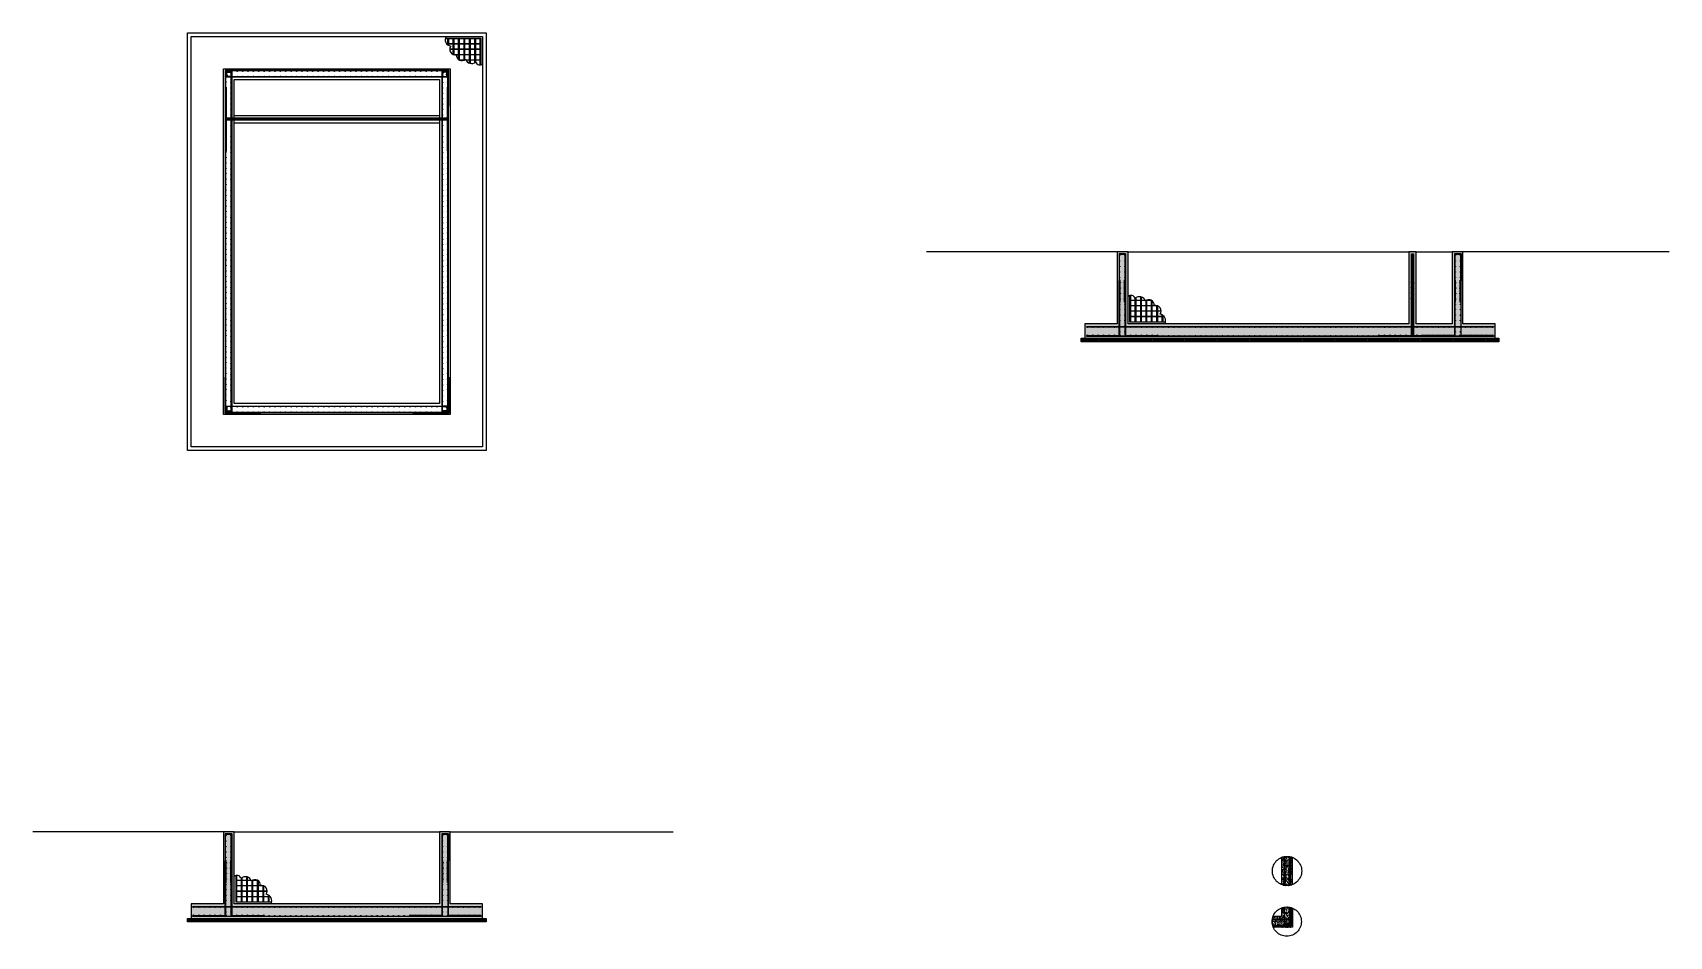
# Model space of a CAD drawing. Header units: millimetres. Extents: x 2648.7 to 2694.2, y 1496.8 to 1521.9.
import ezdxf

# ---------------------------------------------------------------- set-up
doc = ezdxf.new("R2010")
doc.units = ezdxf.units.MM
doc.linetypes.add('HIDDEN', pattern=[9.525, 6.35, -3.175])
for name, color, linetype in [('1', 1, 'Continuous'), ('2', 2, 'Continuous'), ('3', 3, 'Continuous'), ('5', 5, 'Continuous'), ('HATCH', 252, 'Continuous'), ('HIDDEN', 1, 'HIDDEN')]:
    doc.layers.add(name, color=color, linetype=linetype)

msp = doc.modelspace()

# ---------------------------------------------------------------- hatches: boundary and pattern name
at = {"layer": 'HATCH'}
h = msp.add_hatch(dxfattribs=at)
h.set_pattern_fill('AR-CONC', color=256, scale=0.001)
h.paths.add_polyline_path([(2679.135, 1513.835), (2679.135, 1515.835), (2678.835, 1515.835), (2678.835, 1513.835), (2677.935, 1513.835), (2677.935, 1513.435), (2689.335, 1513.435), (2689.335, 1513.835), (2688.435, 1513.835), (2688.435, 1515.835), (2688.135, 1515.835), (2688.135, 1513.835), (2687.135, 1513.835), (2687.135, 1515.835), (2686.935, 1515.835), (2686.935, 1513.835)])
h = msp.add_hatch(dxfattribs=at)
h.set_pattern_fill('ANSI31', color=256, scale=0.01)
h.paths.add_polyline_path([(2689.435, 1513.435), (2677.835, 1513.435), (2677.835, 1513.335), (2689.435, 1513.335)])
h = msp.add_hatch(dxfattribs=at)
h.set_pattern_fill('AR-CONC', color=256, scale=0.001)
h.paths.add_polyline_path([(2654.305, 1497.726), (2654.305, 1499.726), (2654.005, 1499.726), (2654.005, 1497.726), (2653.105, 1497.726), (2653.105, 1497.326), (2661.205, 1497.326), (2661.205, 1497.726), (2660.305, 1497.726), (2660.305, 1499.726), (2660.005, 1499.726), (2660.005, 1497.726)])
h = msp.add_hatch(dxfattribs=at)
h.set_pattern_fill('AR-CONC', color=256, scale=0.0005)
h.paths.add_polyline_path([(2683.699, 1499.021, 0.191004), (2683.399, 1499.021), (2683.399, 1498.264, 0.191004), (2683.699, 1498.264)])
h = msp.add_hatch(dxfattribs=at)
h.set_pattern_fill('AR-CONC', color=256, scale=0.0005)
h.paths.add_polyline_path([(2683.699, 1497.611, 0.19105), (2683.399, 1497.618), (2683.399, 1497.378), (2683.16, 1497.378, 0.089337), (2683.134, 1497.236, 0.100006), (2683.166, 1497.078), (2683.699, 1497.078)])
h = msp.add_hatch(dxfattribs=at)
h.set_pattern_fill('ANSI31', color=256, scale=0.01)
h.paths.add_polyline_path([(2661.305, 1497.326), (2653.005, 1497.326), (2653.005, 1497.226), (2661.305, 1497.226)])

# ---------------------------------------------------------------- linework, layer by layer
at = {"layer": '1'}
for p, q in [((2654.223, 1511.551), (2654.223, 1520.823)), ((2654.235, 1520.835), (2654.235, 1511.551)), ((2660.219, 1520.691), (2654.235, 1520.691)), ((2678.897, 1515.773), (2679.053, 1515.773)), ((2688.217, 1515.773), (2688.373, 1515.773)), ((2654.067, 1499.664), (2654.223, 1499.664)), ((2660.087, 1499.664), (2660.243, 1499.664)), ((2683.649, 1498.923), (2683.649, 1498.248))]:
    msp.add_line(p, q, dxfattribs=at)
for points in [[(2660.187, 1521.821, 0.520567), (2660.318, 1521.551, 0.674257), (2660.482, 1521.308, 0.696636), (2660.725, 1521.186, 0.520567), (2661.014, 1521.108, 0.520567), (2661.205, 1521.056, 0.520567)], [(2680.153, 1513.835, 0.520567), (2680.022, 1514.105, 0.674257), (2679.859, 1514.348, 0.696636), (2679.616, 1514.47, 0.520567), (2679.326, 1514.548, 0.520567), (2679.135, 1514.6, 0.520567)], [(2655.323, 1497.726, 0.520567), (2655.193, 1497.996, 0.674257), (2655.029, 1498.239, 0.696636), (2654.786, 1498.361, 0.520567), (2654.496, 1498.439, 0.520567), (2654.305, 1498.491, 0.520567)]]:
    msp.add_lwpolyline(points, format="xyb", dxfattribs=at)
for points in [[(2660.239, 1521.755), (2660.165, 1521.755)], [(2660.168, 1521.771), (2661.155, 1521.771)], [(2660.201, 1521.621), (2660.239, 1521.621)], [(2660.239, 1521.605), (2660.215, 1521.605)], [(2660.239, 1521.584), (2660.239, 1521.771)], [(2660.255, 1521.771), (2660.255, 1521.574)], [(2660.389, 1521.755), (2660.255, 1521.755)], [(2660.255, 1521.621), (2660.389, 1521.621)], [(2660.389, 1521.605), (2660.255, 1521.605)], [(2660.389, 1521.317), (2660.389, 1521.771)], [(2660.405, 1521.771), (2660.405, 1521.311)], [(2660.539, 1521.755), (2660.405, 1521.755)], [(2660.405, 1521.621), (2660.539, 1521.621)], [(2660.539, 1521.605), (2660.405, 1521.605)], [(2660.539, 1521.176), (2660.539, 1521.771)], [(2660.555, 1521.771), (2660.555, 1521.165)], [(2660.689, 1521.755), (2660.555, 1521.755)], [(2660.555, 1521.621), (2660.689, 1521.621)], [(2660.689, 1521.605), (2660.555, 1521.605)], [(2660.689, 1521.162), (2660.689, 1521.771)], [(2660.705, 1521.771), (2660.705, 1521.171)], [(2660.839, 1521.755), (2660.705, 1521.755)], [(2660.705, 1521.621), (2660.839, 1521.621)], [(2660.839, 1521.605), (2660.705, 1521.605)], [(2660.839, 1521.075), (2660.839, 1521.771)], [(2660.855, 1521.771), (2660.855, 1521.07)], [(2660.989, 1521.755), (2660.855, 1521.755)], [(2660.855, 1521.621), (2660.989, 1521.621)], [(2660.989, 1521.605), (2660.855, 1521.605)], [(2660.989, 1521.091), (2660.989, 1521.771)], [(2661.005, 1521.771), (2661.005, 1521.101)], [(2661.139, 1521.755), (2661.005, 1521.755)], [(2661.005, 1521.621), (2661.139, 1521.621)], [(2661.139, 1521.605), (2661.005, 1521.605)], [(2661.139, 1521.029), (2661.139, 1521.771)], [(2661.155, 1521.771), (2661.155, 1521.031)], [(2660.291, 1521.471), (2660.389, 1521.471)], [(2660.389, 1521.455), (2660.291, 1521.455)], [(2660.379, 1521.321), (2660.389, 1521.321)], [(2660.405, 1521.471), (2660.539, 1521.471)], [(2660.539, 1521.455), (2660.405, 1521.455)], [(2660.405, 1521.321), (2660.539, 1521.321)], [(2660.539, 1521.305), (2660.481, 1521.305)], [(2660.555, 1521.471), (2660.689, 1521.471)], [(2660.689, 1521.455), (2660.555, 1521.455)], [(2660.555, 1521.321), (2660.689, 1521.321)], [(2660.689, 1521.305), (2660.555, 1521.305)], [(2660.555, 1521.171), (2660.689, 1521.171)], [(2660.673, 1521.155), (2660.578, 1521.155)], [(2660.705, 1521.471), (2660.839, 1521.471)], [(2660.839, 1521.455), (2660.705, 1521.455)], [(2660.705, 1521.321), (2660.839, 1521.321)], [(2660.839, 1521.305), (2660.705, 1521.305)], [(2660.705, 1521.171), (2660.705, 1521.171)], [(2660.731, 1521.171), (2660.839, 1521.171)], [(2660.839, 1521.155), (2660.739, 1521.155)], [(2660.855, 1521.471), (2660.989, 1521.471)], [(2660.989, 1521.455), (2660.855, 1521.455)], [(2660.855, 1521.321), (2660.989, 1521.321)], [(2660.989, 1521.305), (2660.855, 1521.305)], [(2660.855, 1521.171), (2660.989, 1521.171)], [(2660.989, 1521.155), (2660.855, 1521.155)], [(2661.005, 1521.471), (2661.139, 1521.471)], [(2661.139, 1521.455), (2661.005, 1521.455)], [(2661.005, 1521.321), (2661.139, 1521.321)], [(2661.139, 1521.305), (2661.005, 1521.305)], [(2661.005, 1521.171), (2661.139, 1521.171)], [(2661.139, 1521.155), (2661.005, 1521.155)], [(2654.055, 1520.871), (2654.055, 1511.371), (2660.255, 1511.371), (2660.255, 1520.871), (2654.055, 1520.871)], [(2654.067, 1520.859), (2654.067, 1511.383), (2660.243, 1511.383), (2660.243, 1520.859), (2654.067, 1520.859)], [(2654.223, 1520.691), (2654.091, 1520.691), (2654.091, 1520.835), (2654.235, 1520.835)], [(2654.223, 1520.703), (2654.103, 1520.703), (2654.103, 1520.823), (2654.223, 1520.823)], [(2654.235, 1520.703), (2660.207, 1520.703)], [(2655.055, 1520.871), (2655.055, 1520.859)], [(2660.255, 1519.883), (2660.267, 1519.883), (2660.267, 1520.883), (2659.267, 1520.883), (2659.267, 1520.871)], [(2660.219, 1520.691), (2660.219, 1520.835), (2660.075, 1520.835), (2660.075, 1520.703)], [(2660.075, 1520.691), (2660.075, 1511.407), (2660.219, 1511.407), (2660.219, 1511.551), (2660.087, 1511.551)], [(2660.207, 1520.703), (2660.207, 1520.823), (2660.087, 1520.823), (2660.087, 1520.703)], [(2660.087, 1511.539), (2660.207, 1511.539), (2660.207, 1511.419), (2660.087, 1511.419), (2660.087, 1520.691)], [(2654.079, 1520.397), (2654.091, 1520.397)], [(2654.079, 1520.397), (2654.079, 1518.645), (2654.091, 1518.645), (2654.091, 1520.397)], [(2660.231, 1520.397), (2660.219, 1520.397), (2660.219, 1519.726)], [(2660.219, 1520.397), (2660.219, 1518.645), (2660.231, 1518.645), (2660.231, 1520.397)], [(2660.231, 1519.726), (2660.231, 1520.397)], [(2654.067, 1519.871), (2654.055, 1519.871)], [(2660.231, 1519.551), (2654.079, 1519.551)], [(2660.231, 1519.491), (2654.079, 1519.491)], [(2654.091, 1519.539), (2660.219, 1519.539)], [(2654.091, 1519.503), (2660.219, 1519.503)], [(2679.065, 1515.785), (2678.885, 1515.785), (2678.885, 1515.035), (2678.9, 1515.035), (2678.9, 1514.435), (2678.912, 1514.435), (2678.912, 1515.047), (2678.897, 1515.047), (2678.897, 1515.785)], [(2679.065, 1515.785), (2679.065, 1515.035), (2679.05, 1515.035), (2679.05, 1514.435), (2679.038, 1514.435), (2679.038, 1515.047), (2679.053, 1515.047), (2679.053, 1515.785)], [(2688.385, 1515.785), (2688.205, 1515.785), (2688.205, 1515.035), (2688.22, 1515.035), (2688.22, 1514.435), (2688.232, 1514.435), (2688.232, 1515.047), (2688.217, 1515.047), (2688.217, 1515.785)], [(2688.385, 1515.785), (2688.385, 1515.035), (2688.37, 1515.035), (2688.37, 1514.435), (2688.358, 1514.435), (2688.358, 1515.047), (2688.373, 1515.047), (2688.373, 1515.785)], [(2677.985, 1513.513), (2678.885, 1513.513), (2678.885, 1515.032), (2678.897, 1515.032), (2678.897, 1513.501)], [(2679.065, 1515.032), (2679.065, 1513.513), (2679.965, 1513.513), (2679.965, 1513.501), (2679.053, 1513.501), (2679.053, 1515.032), (2679.065, 1515.032)], [(2686.105, 1513.501), (2686.105, 1513.513), (2687.005, 1513.513), (2687.005, 1515.032), (2687.017, 1515.032), (2687.017, 1513.501)], [(2687.053, 1513.501), (2687.053, 1515.032), (2687.065, 1515.032), (2687.065, 1513.513), (2687.305, 1513.513), (2687.305, 1513.501)], [(2687.305, 1513.501), (2688.217, 1513.501), (2688.217, 1515.032), (2688.205, 1515.032), (2688.205, 1513.513), (2687.305, 1513.513)], [(2689.285, 1513.513), (2688.385, 1513.513), (2688.385, 1515.032), (2688.373, 1515.032), (2688.373, 1513.501)], [(2679.185, 1513.885), (2679.185, 1514.625)], [(2679.197, 1514.627), (2679.197, 1513.885)], [(2679.197, 1514.497), (2679.335, 1514.497)], [(2679.335, 1514.485), (2679.197, 1514.485)], [(2679.197, 1514.347), (2679.335, 1514.347)], [(2679.335, 1514.335), (2679.197, 1514.335)], [(2679.335, 1513.885), (2679.335, 1514.555)], [(2679.347, 1514.564), (2679.347, 1513.885)], [(2679.347, 1514.497), (2679.485, 1514.497)], [(2679.485, 1514.485), (2679.347, 1514.485)], [(2679.347, 1514.347), (2679.485, 1514.347)], [(2679.485, 1514.335), (2679.347, 1514.335)], [(2679.485, 1513.885), (2679.485, 1514.586)], [(2679.497, 1514.583), (2679.497, 1513.885)], [(2679.497, 1514.497), (2679.603, 1514.497)], [(2679.61, 1514.485), (2679.497, 1514.485)], [(2679.497, 1514.347), (2679.635, 1514.347)], [(2679.635, 1514.335), (2679.497, 1514.335)], [(2679.635, 1513.885), (2679.635, 1514.485)], [(2679.635, 1514.485), (2679.635, 1514.485)], [(2679.647, 1514.492), (2679.647, 1513.885)], [(2679.785, 1514.485), (2679.647, 1514.485)], [(2679.647, 1514.347), (2679.785, 1514.347)], [(2679.785, 1514.335), (2679.647, 1514.335)], [(2679.657, 1514.497), (2679.772, 1514.497)], [(2679.785, 1513.885), (2679.785, 1514.491)], [(2679.797, 1514.484), (2679.797, 1513.885)], [(2679.797, 1514.347), (2679.928, 1514.347)], [(2679.935, 1514.335), (2679.797, 1514.335)], [(2679.935, 1513.885), (2679.935, 1514.345)], [(2679.947, 1514.341), (2679.947, 1513.885)], [(2679.961, 1514.335), (2679.947, 1514.335)], [(2680.172, 1513.885), (2679.185, 1513.885)], [(2679.197, 1514.197), (2679.335, 1514.197)], [(2679.335, 1514.185), (2679.197, 1514.185)], [(2679.197, 1514.047), (2679.335, 1514.047)], [(2679.335, 1514.035), (2679.197, 1514.035)], [(2679.197, 1513.897), (2679.335, 1513.897)], [(2679.347, 1514.197), (2679.485, 1514.197)], [(2679.485, 1514.185), (2679.347, 1514.185)], [(2679.347, 1514.047), (2679.485, 1514.047)], [(2679.485, 1514.035), (2679.347, 1514.035)], [(2679.347, 1513.897), (2679.485, 1513.897)], [(2679.497, 1514.197), (2679.635, 1514.197)], [(2679.635, 1514.185), (2679.497, 1514.185)], [(2679.497, 1514.047), (2679.635, 1514.047)], [(2679.635, 1514.035), (2679.497, 1514.035)], [(2679.497, 1513.897), (2679.635, 1513.897)], [(2679.647, 1514.197), (2679.785, 1514.197)], [(2679.785, 1514.185), (2679.647, 1514.185)], [(2679.647, 1514.047), (2679.785, 1514.047)], [(2679.785, 1514.035), (2679.647, 1514.035)], [(2679.647, 1513.897), (2679.785, 1513.897)], [(2679.797, 1514.197), (2679.935, 1514.197)], [(2679.935, 1514.185), (2679.797, 1514.185)], [(2679.797, 1514.047), (2679.935, 1514.047)], [(2679.935, 1514.035), (2679.797, 1514.035)], [(2679.797, 1513.897), (2679.935, 1513.897)], [(2679.947, 1514.197), (2680.049, 1514.197)], [(2680.049, 1514.185), (2679.947, 1514.185)], [(2679.947, 1514.047), (2680.085, 1514.047)], [(2680.085, 1514.035), (2679.947, 1514.035)], [(2679.947, 1513.897), (2680.085, 1513.897)], [(2680.085, 1513.885), (2680.085, 1514.083)], [(2680.097, 1514.075), (2680.097, 1513.885)], [(2680.097, 1514.047), (2680.129, 1514.047)], [(2680.139, 1514.035), (2680.097, 1514.035)], [(2680.097, 1513.897), (2680.174, 1513.897)], [(2689.285, 1513.513), (2689.285, 1513.485), (2677.985, 1513.485), (2677.985, 1513.513)], [(2677.985, 1513.501), (2689.285, 1513.501)], [(2654.055, 1512.359), (2654.043, 1512.359), (2654.043, 1511.359), (2655.043, 1511.359), (2655.043, 1511.371)], [(2660.255, 1512.359), (2660.267, 1512.359), (2660.267, 1511.359), (2659.267, 1511.359), (2659.267, 1511.371)], [(2654.235, 1511.539), (2654.235, 1511.407), (2654.091, 1511.407), (2654.091, 1511.551), (2660.075, 1511.551)], [(2660.075, 1511.539), (2654.103, 1511.539), (2654.103, 1511.419), (2654.223, 1511.419), (2654.223, 1511.539)], [(2654.235, 1499.676), (2654.055, 1499.676), (2654.055, 1498.926), (2654.07, 1498.926), (2654.07, 1498.326), (2654.082, 1498.326), (2654.082, 1498.938), (2654.067, 1498.938), (2654.067, 1499.676)], [(2654.235, 1499.676), (2654.235, 1498.926), (2654.22, 1498.926), (2654.22, 1498.326), (2654.208, 1498.326), (2654.208, 1498.938), (2654.223, 1498.938), (2654.223, 1499.676)], [(2660.255, 1499.676), (2660.075, 1499.676), (2660.075, 1498.926), (2660.09, 1498.926), (2660.09, 1498.326), (2660.102, 1498.326), (2660.102, 1498.938), (2660.087, 1498.938), (2660.087, 1499.676)], [(2660.255, 1499.676), (2660.255, 1498.926), (2660.24, 1498.926), (2660.24, 1498.326), (2660.228, 1498.326), (2660.228, 1498.938), (2660.243, 1498.938), (2660.243, 1499.676)], [(2653.155, 1497.392), (2653.155, 1497.404), (2654.055, 1497.404), (2654.055, 1498.923), (2654.067, 1498.923), (2654.067, 1497.392)], [(2654.235, 1498.923), (2654.235, 1497.404), (2655.135, 1497.404), (2655.135, 1497.392), (2654.223, 1497.392), (2654.223, 1498.923), (2654.235, 1498.923)], [(2660.075, 1498.923), (2660.075, 1497.404), (2659.175, 1497.404), (2659.175, 1497.392), (2660.087, 1497.392), (2660.087, 1498.923), (2660.075, 1498.923)], [(2661.155, 1497.404), (2660.255, 1497.404), (2660.255, 1498.923), (2660.243, 1498.923), (2660.243, 1497.392)], [(2683.469, 1499.042), (2683.469, 1498.926), (2683.484, 1498.926), (2683.484, 1498.326), (2683.496, 1498.326), (2683.496, 1498.938), (2683.481, 1498.938), (2683.481, 1499.044)], [(2683.469, 1498.923), (2683.469, 1498.243)], [(2683.481, 1498.241), (2683.481, 1498.923), (2683.469, 1498.923)], [(2683.649, 1499.037), (2683.649, 1498.926), (2683.634, 1498.926), (2683.634, 1498.326), (2683.622, 1498.326), (2683.622, 1498.938), (2683.637, 1498.938), (2683.637, 1499.04)], [(2683.637, 1498.245), (2683.637, 1498.923), (2683.649, 1498.923)], [(2654.355, 1497.776), (2654.355, 1498.516)], [(2654.367, 1498.518), (2654.367, 1497.776)], [(2654.367, 1498.388), (2654.505, 1498.388)], [(2654.505, 1498.376), (2654.367, 1498.376)], [(2654.505, 1497.776), (2654.505, 1498.446)], [(2654.517, 1498.454), (2654.517, 1497.776)], [(2654.517, 1498.388), (2654.655, 1498.388)], [(2654.655, 1498.376), (2654.517, 1498.376)], [(2654.655, 1497.776), (2654.655, 1498.477)], [(2654.667, 1498.474), (2654.667, 1497.776)], [(2654.667, 1498.388), (2654.774, 1498.388)], [(2654.78, 1498.376), (2654.667, 1498.376)], [(2654.805, 1497.776), (2654.805, 1498.376)], [(2654.805, 1498.376), (2654.805, 1498.376)], [(2654.817, 1498.383), (2654.817, 1497.776)], [(2654.955, 1498.376), (2654.817, 1498.376)], [(2654.827, 1498.388), (2654.943, 1498.388)], [(2654.955, 1497.776), (2654.955, 1498.382)], [(2654.967, 1498.374), (2654.967, 1497.776)], [(2654.367, 1498.238), (2654.505, 1498.238)], [(2654.505, 1498.226), (2654.367, 1498.226)], [(2654.367, 1498.088), (2654.505, 1498.088)], [(2654.505, 1498.076), (2654.367, 1498.076)], [(2654.367, 1497.938), (2654.505, 1497.938)], [(2654.505, 1497.926), (2654.367, 1497.926)], [(2654.517, 1498.238), (2654.655, 1498.238)], [(2654.655, 1498.226), (2654.517, 1498.226)], [(2654.517, 1498.088), (2654.655, 1498.088)], [(2654.655, 1498.076), (2654.517, 1498.076)], [(2654.517, 1497.938), (2654.655, 1497.938)], [(2654.655, 1497.926), (2654.517, 1497.926)], [(2654.667, 1498.238), (2654.805, 1498.238)], [(2654.805, 1498.226), (2654.667, 1498.226)], [(2654.667, 1498.088), (2654.805, 1498.088)], [(2654.805, 1498.076), (2654.667, 1498.076)], [(2654.667, 1497.938), (2654.805, 1497.938)], [(2654.805, 1497.926), (2654.667, 1497.926)], [(2654.817, 1498.238), (2654.955, 1498.238)], [(2654.955, 1498.226), (2654.817, 1498.226)], [(2654.817, 1498.088), (2654.955, 1498.088)], [(2654.955, 1498.076), (2654.817, 1498.076)], [(2654.817, 1497.938), (2654.955, 1497.938)], [(2654.955, 1497.926), (2654.817, 1497.926)], [(2654.967, 1498.238), (2655.098, 1498.238)], [(2655.105, 1498.226), (2654.967, 1498.226)], [(2654.967, 1498.088), (2655.105, 1498.088)], [(2655.105, 1498.076), (2654.967, 1498.076)], [(2654.967, 1497.938), (2655.105, 1497.938)], [(2655.105, 1497.926), (2654.967, 1497.926)], [(2655.105, 1497.776), (2655.105, 1498.236)], [(2655.117, 1498.232), (2655.117, 1497.776)], [(2655.132, 1498.226), (2655.117, 1498.226)], [(2655.117, 1498.088), (2655.22, 1498.088)], [(2655.219, 1498.076), (2655.117, 1498.076)], [(2655.117, 1497.938), (2655.255, 1497.938)], [(2655.255, 1497.926), (2655.117, 1497.926)], [(2655.255, 1497.776), (2655.255, 1497.974)], [(2655.267, 1497.966), (2655.267, 1497.776)], [(2655.267, 1497.938), (2655.299, 1497.938)], [(2655.309, 1497.926), (2655.267, 1497.926)], [(2661.155, 1497.404), (2661.155, 1497.376), (2653.155, 1497.376), (2653.155, 1497.392), (2661.155, 1497.392)], [(2655.342, 1497.776), (2654.355, 1497.776)], [(2654.367, 1497.788), (2654.505, 1497.788)], [(2654.517, 1497.788), (2654.655, 1497.788)], [(2654.667, 1497.788), (2654.805, 1497.788)], [(2654.817, 1497.788), (2654.955, 1497.788)], [(2654.967, 1497.788), (2655.105, 1497.788)], [(2655.117, 1497.788), (2655.255, 1497.788)], [(2655.267, 1497.788), (2655.345, 1497.788)], [(2683.146, 1497.14), (2683.637, 1497.14), (2683.637, 1497.632)], [(2683.149, 1497.128), (2683.649, 1497.128), (2683.649, 1497.629)], [(2683.661, 1497.625), (2683.661, 1497.116), (2683.152, 1497.116)], [(2683.469, 1497.637), (2683.469, 1497.164), (2683.613, 1497.164), (2683.613, 1497.308), (2683.481, 1497.308)], [(2683.481, 1497.296), (2683.601, 1497.296), (2683.601, 1497.176), (2683.481, 1497.176), (2683.481, 1497.639)], [(2683.139, 1497.296), (2683.469, 1497.296)], [(2683.141, 1497.308), (2683.469, 1497.308)]]:
    msp.add_lwpolyline(points, dxfattribs=at)
for points in [[(2687.038, 1515.047), (2687.053, 1515.047), (2687.053, 1515.773), (2687.017, 1515.773), (2687.017, 1515.047), (2687.032, 1515.047), (2687.032, 1514.435), (2687.02, 1514.435), (2687.02, 1515.035), (2687.005, 1515.035), (2687.005, 1515.785), (2687.065, 1515.785), (2687.065, 1515.035), (2687.05, 1515.035), (2687.05, 1514.435), (2687.038, 1514.435)], [(2689.285, 1513.749), (2677.985, 1513.749), (2677.985, 1513.765), (2689.285, 1513.765)], [(2653.155, 1497.64), (2653.155, 1497.656), (2661.155, 1497.656), (2661.155, 1497.64)]]:
    msp.add_lwpolyline(points, close=True, dxfattribs=at)
for centre, radius in [((2654.073, 1520.706), 0.006), ((2654.087, 1520.853), 0.006), ((2654.109, 1520.742), 0.006), ((2654.198, 1520.817), 0.006), ((2654.217, 1520.685), 0.006), ((2654.237, 1520.853), 0.006), ((2654.241, 1520.709), 0.006), ((2654.387, 1520.853), 0.006), ((2654.391, 1520.709), 0.006), ((2654.537, 1520.853), 0.006), ((2654.541, 1520.709), 0.006), ((2654.687, 1520.853), 0.006), ((2654.691, 1520.709), 0.006), ((2654.837, 1520.853), 0.006), ((2654.841, 1520.709), 0.006), ((2654.987, 1520.853), 0.006), ((2654.991, 1520.709), 0.006), ((2655.137, 1520.853), 0.006), ((2655.141, 1520.709), 0.006), ((2655.287, 1520.853), 0.006), ((2655.291, 1520.709), 0.006), ((2655.437, 1520.853), 0.006), ((2655.441, 1520.709), 0.006), ((2655.587, 1520.853), 0.006), ((2655.591, 1520.709), 0.006), ((2655.737, 1520.853), 0.006), ((2655.741, 1520.709), 0.006), ((2655.887, 1520.853), 0.006), ((2655.891, 1520.709), 0.006), ((2656.037, 1520.853), 0.006), ((2656.041, 1520.709), 0.006), ((2656.187, 1520.853), 0.006), ((2656.191, 1520.709), 0.006), ((2656.337, 1520.853), 0.006), ((2656.341, 1520.709), 0.006), ((2656.487, 1520.853), 0.006), ((2656.491, 1520.709), 0.006), ((2656.637, 1520.853), 0.006), ((2656.641, 1520.709), 0.006), ((2656.787, 1520.853), 0.006), ((2656.791, 1520.709), 0.006), ((2656.937, 1520.853), 0.006), ((2656.941, 1520.709), 0.006), ((2657.087, 1520.853), 0.006), ((2657.091, 1520.709), 0.006), ((2657.237, 1520.853), 0.006), ((2657.241, 1520.709), 0.006), ((2657.387, 1520.853), 0.006), ((2657.391, 1520.709), 0.006), ((2657.537, 1520.853), 0.006), ((2657.541, 1520.709), 0.006), ((2657.687, 1520.853), 0.006), ((2657.691, 1520.709), 0.006), ((2657.837, 1520.853), 0.006), ((2657.841, 1520.709), 0.006), ((2657.987, 1520.853), 0.006), ((2657.991, 1520.709), 0.006), ((2658.137, 1520.853), 0.006), ((2658.141, 1520.709), 0.006), ((2658.287, 1520.853), 0.006), ((2658.291, 1520.709), 0.006), ((2658.437, 1520.853), 0.006), ((2658.441, 1520.709), 0.006), ((2658.587, 1520.853), 0.006), ((2658.591, 1520.709), 0.006), ((2658.737, 1520.853), 0.006), ((2658.741, 1520.709), 0.006), ((2658.887, 1520.853), 0.006), ((2658.891, 1520.709), 0.006), ((2659.037, 1520.853), 0.006), ((2659.041, 1520.709), 0.006), ((2659.187, 1520.853), 0.006), ((2659.191, 1520.709), 0.006), ((2659.337, 1520.853), 0.006), ((2659.341, 1520.709), 0.006), ((2659.487, 1520.853), 0.006), ((2659.491, 1520.709), 0.006), ((2659.637, 1520.853), 0.006), ((2659.641, 1520.709), 0.006), ((2659.787, 1520.853), 0.006), ((2659.791, 1520.709), 0.006), ((2659.937, 1520.853), 0.006), ((2659.941, 1520.709), 0.006), ((2660.087, 1520.853), 0.006), ((2660.093, 1520.685), 0.006), ((2660.112, 1520.709), 0.006), ((2660.119, 1520.817), 0.006), ((2660.201, 1520.763), 0.006), ((2660.237, 1520.853), 0.006), ((2660.237, 1520.706), 0.006), ((2654.073, 1520.556), 0.006), ((2654.073, 1520.406), 0.006), ((2654.073, 1520.256), 0.006), ((2654.217, 1520.538), 0.006), ((2654.217, 1520.388), 0.006), ((2654.217, 1520.238), 0.006), ((2660.093, 1520.538), 0.006), ((2660.093, 1520.388), 0.006), ((2660.093, 1520.238), 0.006), ((2660.237, 1520.556), 0.006), ((2660.237, 1520.406), 0.006), ((2660.237, 1520.256), 0.006), ((2654.073, 1520.106), 0.006), ((2654.073, 1519.956), 0.006), ((2654.073, 1519.806), 0.006), ((2654.217, 1520.088), 0.006), ((2654.217, 1519.938), 0.006), ((2654.217, 1519.788), 0.006), ((2660.093, 1520.088), 0.006), ((2660.093, 1519.938), 0.006), ((2660.093, 1519.788), 0.006), ((2660.237, 1520.106), 0.006), ((2660.237, 1519.956), 0.006), ((2660.237, 1519.806), 0.006), ((2654.073, 1519.656), 0.006), ((2654.073, 1519.506), 0.006), ((2654.073, 1519.356), 0.006), ((2654.217, 1519.638), 0.006), ((2654.217, 1519.488), 0.006), ((2654.217, 1519.338), 0.006), ((2654.393, 1519.533), 0.006), ((2654.517, 1519.509), 0.006), ((2654.543, 1519.533), 0.006), ((2654.667, 1519.509), 0.006), ((2654.693, 1519.533), 0.006), ((2654.817, 1519.509), 0.006), ((2654.843, 1519.533), 0.006), ((2654.967, 1519.509), 0.006), ((2654.993, 1519.533), 0.006), ((2655.117, 1519.509), 0.006), ((2655.143, 1519.533), 0.006), ((2655.267, 1519.509), 0.006), ((2655.293, 1519.533), 0.006), ((2655.417, 1519.509), 0.006), ((2655.443, 1519.533), 0.006), ((2655.567, 1519.509), 0.006), ((2655.593, 1519.533), 0.006), ((2655.717, 1519.509), 0.006), ((2655.743, 1519.533), 0.006), ((2655.867, 1519.509), 0.006), ((2655.893, 1519.533), 0.006), ((2656.017, 1519.509), 0.006), ((2656.043, 1519.533), 0.006), ((2656.167, 1519.509), 0.006), ((2656.193, 1519.533), 0.006), ((2656.317, 1519.509), 0.006), ((2656.343, 1519.533), 0.006), ((2656.467, 1519.509), 0.006), ((2656.493, 1519.533), 0.006), ((2656.617, 1519.509), 0.006), ((2656.643, 1519.533), 0.006), ((2656.767, 1519.509), 0.006), ((2656.793, 1519.533), 0.006), ((2656.917, 1519.509), 0.006), ((2656.943, 1519.533), 0.006), ((2657.067, 1519.509), 0.006), ((2657.093, 1519.533), 0.006), ((2657.217, 1519.509), 0.006), ((2657.243, 1519.533), 0.006), ((2657.367, 1519.509), 0.006), ((2657.393, 1519.533), 0.006), ((2657.517, 1519.509), 0.006), ((2657.543, 1519.533), 0.006), ((2657.667, 1519.509), 0.006), ((2657.693, 1519.533), 0.006), ((2657.817, 1519.509), 0.006), ((2657.843, 1519.533), 0.006), ((2657.967, 1519.509), 0.006), ((2657.993, 1519.533), 0.006), ((2658.117, 1519.509), 0.006), ((2658.143, 1519.533), 0.006), ((2658.267, 1519.509), 0.006), ((2658.293, 1519.533), 0.006), ((2658.417, 1519.509), 0.006), ((2658.443, 1519.533), 0.006), ((2658.567, 1519.509), 0.006), ((2658.593, 1519.533), 0.006), ((2658.717, 1519.509), 0.006), ((2658.743, 1519.533), 0.006), ((2658.867, 1519.509), 0.006), ((2658.893, 1519.533), 0.006), ((2659.017, 1519.509), 0.006), ((2659.043, 1519.533), 0.006), ((2659.167, 1519.509), 0.006), ((2659.193, 1519.533), 0.006), ((2659.317, 1519.509), 0.006), ((2659.343, 1519.533), 0.006), ((2659.467, 1519.509), 0.006), ((2659.493, 1519.533), 0.006), ((2659.617, 1519.509), 0.006), ((2659.643, 1519.533), 0.006), ((2659.767, 1519.509), 0.006), ((2659.793, 1519.533), 0.006), ((2659.917, 1519.509), 0.006), ((2660.093, 1519.638), 0.006), ((2660.093, 1519.488), 0.006), ((2660.093, 1519.338), 0.006), ((2660.237, 1519.656), 0.006), ((2660.237, 1519.506), 0.006), ((2660.237, 1519.356), 0.006), ((2654.073, 1519.206), 0.006), ((2654.073, 1519.056), 0.006), ((2654.073, 1518.906), 0.006), ((2654.217, 1519.188), 0.006), ((2654.217, 1519.038), 0.006), ((2654.217, 1518.888), 0.006), ((2660.093, 1519.188), 0.006), ((2660.093, 1519.038), 0.006), ((2660.093, 1518.888), 0.006), ((2660.237, 1519.206), 0.006), ((2660.237, 1519.056), 0.006), ((2660.237, 1518.906), 0.006), ((2654.073, 1518.756), 0.006), ((2654.073, 1518.606), 0.006), ((2654.073, 1518.456), 0.006), ((2654.073, 1518.306), 0.006), ((2654.217, 1518.738), 0.006), ((2654.217, 1518.588), 0.006), ((2654.217, 1518.438), 0.006), ((2660.093, 1518.738), 0.006), ((2660.093, 1518.588), 0.006), ((2660.093, 1518.438), 0.006), ((2660.237, 1518.756), 0.006), ((2660.237, 1518.606), 0.006), ((2660.237, 1518.456), 0.006), ((2660.237, 1518.306), 0.006), ((2654.073, 1518.156), 0.006), ((2654.073, 1518.006), 0.006), ((2654.073, 1517.856), 0.006), ((2654.217, 1518.288), 0.006), ((2654.217, 1518.138), 0.006), ((2654.217, 1517.988), 0.006), ((2660.093, 1518.288), 0.006), ((2660.093, 1518.138), 0.006), ((2660.093, 1517.988), 0.006), ((2660.237, 1518.156), 0.006), ((2660.237, 1518.006), 0.006), ((2660.237, 1517.856), 0.006), ((2654.073, 1517.706), 0.006), ((2654.073, 1517.556), 0.006), ((2654.073, 1517.406), 0.006), ((2654.217, 1517.838), 0.006), ((2654.217, 1517.688), 0.006), ((2654.217, 1517.538), 0.006), ((2660.093, 1517.838), 0.006), ((2660.093, 1517.688), 0.006), ((2660.093, 1517.538), 0.006), ((2660.237, 1517.706), 0.006), ((2660.237, 1517.556), 0.006), ((2660.237, 1517.406), 0.006), ((2654.073, 1517.256), 0.006), ((2654.073, 1517.106), 0.006), ((2654.073, 1516.956), 0.006), ((2654.217, 1517.388), 0.006), ((2654.217, 1517.238), 0.006), ((2654.217, 1517.088), 0.006), ((2660.093, 1517.388), 0.006), ((2660.093, 1517.238), 0.006), ((2660.093, 1517.088), 0.006), ((2660.237, 1517.256), 0.006), ((2660.237, 1517.106), 0.006), ((2660.237, 1516.956), 0.006), ((2654.073, 1516.806), 0.006), ((2654.073, 1516.656), 0.006), ((2654.073, 1516.506), 0.006), ((2654.217, 1516.938), 0.006), ((2654.217, 1516.788), 0.006), ((2654.217, 1516.638), 0.006), ((2654.217, 1516.488), 0.006), ((2660.093, 1516.938), 0.006), ((2660.093, 1516.788), 0.006), ((2660.093, 1516.638), 0.006), ((2660.093, 1516.488), 0.006), ((2660.237, 1516.806), 0.006), ((2660.237, 1516.656), 0.006), ((2660.237, 1516.506), 0.006), ((2654.073, 1516.356), 0.006), ((2654.073, 1516.206), 0.006), ((2654.073, 1516.056), 0.006), ((2654.217, 1516.338), 0.006), ((2654.217, 1516.188), 0.006), ((2654.217, 1516.038), 0.006), ((2660.093, 1516.338), 0.006), ((2660.093, 1516.188), 0.006), ((2660.093, 1516.038), 0.006), ((2660.237, 1516.356), 0.006), ((2660.237, 1516.206), 0.006), ((2660.237, 1516.056), 0.006), ((2654.073, 1515.906), 0.006), ((2654.073, 1515.756), 0.006), ((2654.073, 1515.606), 0.006), ((2654.217, 1515.888), 0.006), ((2654.217, 1515.738), 0.006), ((2654.217, 1515.588), 0.006), ((2660.093, 1515.888), 0.006), ((2660.093, 1515.738), 0.006), ((2660.093, 1515.588), 0.006), ((2660.237, 1515.906), 0.006), ((2660.237, 1515.756), 0.006), ((2660.237, 1515.606), 0.006), ((2678.903, 1515.779), 0.006), ((2678.903, 1515.729), 0.006), ((2678.903, 1515.579), 0.006), ((2679.047, 1515.779), 0.006), ((2679.047, 1515.729), 0.006), ((2679.047, 1515.579), 0.006), ((2687.023, 1515.743), 0.006), ((2687.023, 1515.593), 0.006), ((2687.047, 1515.767), 0.006), ((2687.047, 1515.717), 0.006), ((2688.223, 1515.779), 0.006), ((2688.223, 1515.729), 0.006), ((2688.223, 1515.579), 0.006), ((2688.367, 1515.779), 0.006), ((2688.367, 1515.729), 0.006), ((2688.367, 1515.579), 0.006), ((2654.073, 1515.456), 0.006), ((2654.073, 1515.306), 0.006), ((2654.073, 1515.156), 0.006), ((2654.217, 1515.438), 0.006), ((2654.217, 1515.288), 0.006), ((2654.217, 1515.138), 0.006), ((2660.093, 1515.438), 0.006), ((2660.093, 1515.288), 0.006), ((2660.093, 1515.138), 0.006), ((2660.237, 1515.456), 0.006), ((2660.237, 1515.306), 0.006), ((2660.237, 1515.156), 0.006), ((2678.903, 1515.429), 0.006), ((2678.903, 1515.279), 0.006), ((2678.903, 1515.129), 0.006), ((2679.047, 1515.429), 0.006), ((2679.047, 1515.279), 0.006), ((2679.047, 1515.129), 0.006), ((2687.023, 1515.443), 0.006), ((2687.023, 1515.293), 0.006), ((2687.023, 1515.143), 0.006), ((2687.047, 1515.567), 0.006), ((2687.047, 1515.417), 0.006), ((2687.047, 1515.267), 0.006), ((2688.223, 1515.429), 0.006), ((2688.223, 1515.279), 0.006), ((2688.223, 1515.129), 0.006), ((2688.367, 1515.429), 0.006), ((2688.367, 1515.279), 0.006), ((2688.367, 1515.129), 0.006), ((2654.073, 1515.006), 0.006), ((2654.073, 1514.856), 0.006), ((2654.073, 1514.706), 0.006), ((2654.217, 1514.988), 0.006), ((2654.217, 1514.838), 0.006), ((2654.217, 1514.688), 0.006), ((2660.093, 1514.988), 0.006), ((2660.093, 1514.838), 0.006), ((2660.093, 1514.688), 0.006), ((2660.237, 1515.006), 0.006), ((2660.237, 1514.856), 0.006), ((2660.237, 1514.706), 0.006), ((2678.918, 1514.979), 0.006), ((2678.918, 1514.829), 0.006), ((2678.918, 1514.679), 0.006), ((2679.032, 1514.979), 0.006), ((2679.032, 1514.829), 0.006), ((2679.032, 1514.679), 0.006), ((2686.999, 1514.991), 0.006), ((2686.999, 1514.841), 0.006), ((2686.999, 1514.691), 0.006), ((2687.047, 1515.117), 0.006), ((2687.071, 1514.967), 0.006), ((2687.071, 1514.817), 0.006), ((2688.238, 1514.979), 0.006), ((2688.238, 1514.829), 0.006), ((2688.238, 1514.679), 0.006), ((2688.352, 1514.979), 0.006), ((2688.352, 1514.829), 0.006), ((2688.352, 1514.679), 0.006), ((2654.073, 1514.556), 0.006), ((2654.073, 1514.406), 0.006), ((2654.073, 1514.256), 0.006), ((2654.217, 1514.538), 0.006), ((2654.217, 1514.388), 0.006), ((2654.217, 1514.238), 0.006), ((2660.093, 1514.538), 0.006), ((2660.093, 1514.388), 0.006), ((2660.093, 1514.238), 0.006), ((2660.237, 1514.556), 0.006), ((2660.237, 1514.406), 0.006), ((2660.237, 1514.256), 0.006), ((2678.903, 1514.379), 0.006), ((2678.903, 1514.229), 0.006), ((2678.918, 1514.529), 0.006), ((2679.032, 1514.529), 0.006), ((2679.047, 1514.379), 0.006), ((2679.047, 1514.229), 0.006), ((2686.999, 1514.541), 0.006), ((2687.023, 1514.393), 0.006), ((2687.023, 1514.243), 0.006), ((2687.047, 1514.367), 0.006), ((2687.047, 1514.217), 0.006), ((2687.071, 1514.667), 0.006), ((2687.071, 1514.517), 0.006), ((2688.223, 1514.379), 0.006), ((2688.223, 1514.229), 0.006), ((2688.238, 1514.529), 0.006), ((2688.352, 1514.529), 0.006), ((2688.367, 1514.379), 0.006), ((2688.367, 1514.229), 0.006), ((2654.073, 1514.106), 0.006), ((2654.073, 1513.956), 0.006), ((2654.073, 1513.806), 0.006), ((2654.217, 1514.088), 0.006), ((2654.217, 1513.938), 0.006), ((2654.217, 1513.788), 0.006), ((2660.093, 1514.088), 0.006), ((2660.093, 1513.938), 0.006), ((2660.093, 1513.788), 0.006), ((2660.237, 1514.106), 0.006), ((2660.237, 1513.956), 0.006), ((2660.237, 1513.806), 0.006), ((2678.903, 1514.079), 0.006), ((2678.903, 1513.929), 0.006), ((2678.903, 1513.764), 0.006), ((2679.047, 1514.079), 0.006), ((2679.047, 1513.929), 0.006), ((2679.047, 1513.764), 0.006), ((2687.023, 1514.093), 0.006), ((2687.023, 1513.943), 0.006), ((2687.023, 1513.793), 0.006), ((2687.047, 1514.067), 0.006), ((2687.047, 1513.917), 0.006), ((2687.047, 1513.767), 0.006), ((2688.223, 1514.079), 0.006), ((2688.223, 1513.929), 0.006), ((2688.223, 1513.764), 0.006), ((2688.367, 1514.079), 0.006), ((2688.367, 1513.929), 0.006), ((2688.367, 1513.764), 0.006), ((2654.073, 1513.656), 0.006), ((2654.073, 1513.506), 0.006), ((2654.073, 1513.356), 0.006), ((2654.217, 1513.638), 0.006), ((2654.217, 1513.488), 0.006), ((2654.217, 1513.338), 0.006), ((2660.093, 1513.638), 0.006), ((2660.093, 1513.488), 0.006), ((2660.093, 1513.338), 0.006), ((2660.237, 1513.656), 0.006), ((2660.237, 1513.506), 0.006), ((2660.237, 1513.356), 0.006), ((2678.005, 1513.741), 0.008), ((2678.005, 1513.521), 0.008), ((2678.155, 1513.741), 0.008), ((2678.155, 1513.521), 0.008), ((2678.305, 1513.741), 0.008), ((2678.305, 1513.521), 0.008), ((2678.455, 1513.741), 0.008), ((2678.455, 1513.521), 0.008), ((2678.605, 1513.741), 0.008), ((2678.605, 1513.521), 0.008), ((2678.755, 1513.741), 0.008), ((2678.755, 1513.521), 0.008), ((2678.905, 1513.741), 0.008), ((2678.903, 1513.614), 0.006), ((2678.905, 1513.521), 0.008), ((2679.047, 1513.614), 0.006), ((2679.055, 1513.741), 0.008), ((2679.055, 1513.521), 0.008), ((2679.205, 1513.741), 0.008), ((2679.205, 1513.521), 0.008), ((2679.355, 1513.741), 0.008), ((2679.355, 1513.521), 0.008), ((2679.505, 1513.741), 0.008), ((2679.505, 1513.521), 0.008), ((2679.655, 1513.741), 0.008), ((2679.655, 1513.521), 0.008), ((2679.805, 1513.741), 0.008), ((2679.805, 1513.521), 0.008), ((2679.955, 1513.741), 0.008), ((2679.955, 1513.521), 0.008), ((2680.105, 1513.741), 0.008), ((2680.105, 1513.509), 0.008), ((2680.255, 1513.741), 0.008), ((2680.255, 1513.509), 0.008), ((2680.405, 1513.741), 0.008), ((2680.405, 1513.509), 0.008), ((2680.555, 1513.741), 0.008), ((2680.555, 1513.509), 0.008), ((2680.705, 1513.741), 0.008), ((2680.705, 1513.509), 0.008), ((2680.855, 1513.741), 0.008), ((2680.855, 1513.509), 0.008), ((2681.005, 1513.741), 0.008), ((2681.005, 1513.509), 0.008), ((2681.155, 1513.741), 0.008), ((2681.155, 1513.509), 0.008), ((2681.305, 1513.741), 0.008), ((2681.305, 1513.509), 0.008), ((2681.455, 1513.741), 0.008), ((2681.455, 1513.509), 0.008), ((2681.605, 1513.741), 0.008), ((2681.605, 1513.509), 0.008), ((2681.755, 1513.741), 0.008), ((2681.755, 1513.509), 0.008), ((2681.905, 1513.741), 0.008), ((2681.905, 1513.509), 0.008), ((2682.055, 1513.741), 0.008), ((2682.055, 1513.509), 0.008), ((2682.205, 1513.741), 0.008), ((2682.205, 1513.509), 0.008), ((2682.355, 1513.741), 0.008), ((2682.355, 1513.509), 0.008), ((2682.505, 1513.741), 0.008), ((2682.505, 1513.509), 0.008), ((2682.655, 1513.741), 0.008), ((2682.655, 1513.509), 0.008), ((2682.805, 1513.741), 0.008), ((2682.805, 1513.509), 0.008), ((2682.955, 1513.741), 0.008), ((2682.955, 1513.509), 0.008), ((2683.105, 1513.741), 0.008), ((2683.105, 1513.509), 0.008), ((2683.255, 1513.741), 0.008), ((2683.255, 1513.509), 0.008), ((2683.405, 1513.741), 0.008), ((2683.405, 1513.509), 0.008), ((2683.555, 1513.741), 0.008), ((2683.555, 1513.509), 0.008), ((2683.705, 1513.741), 0.008), ((2683.705, 1513.509), 0.008), ((2683.855, 1513.741), 0.008), ((2683.855, 1513.509), 0.008), ((2684.005, 1513.741), 0.008), ((2684.005, 1513.509), 0.008), ((2684.155, 1513.741), 0.008), ((2684.155, 1513.509), 0.008), ((2684.305, 1513.741), 0.008), ((2684.305, 1513.509), 0.008), ((2684.455, 1513.741), 0.008), ((2684.455, 1513.509), 0.008), ((2684.605, 1513.741), 0.008), ((2684.605, 1513.509), 0.008), ((2684.755, 1513.741), 0.008), ((2684.755, 1513.509), 0.008), ((2684.905, 1513.741), 0.008), ((2684.905, 1513.509), 0.008), ((2685.055, 1513.741), 0.008), ((2685.055, 1513.509), 0.008), ((2685.205, 1513.741), 0.008), ((2685.205, 1513.509), 0.008), ((2685.355, 1513.741), 0.008), ((2685.355, 1513.509), 0.008), ((2685.505, 1513.741), 0.008), ((2685.505, 1513.509), 0.008), ((2685.655, 1513.741), 0.008), ((2685.655, 1513.509), 0.008), ((2685.805, 1513.741), 0.008), ((2685.805, 1513.509), 0.008), ((2685.955, 1513.741), 0.008), ((2685.955, 1513.509), 0.008), ((2686.105, 1513.741), 0.008), ((2686.105, 1513.521), 0.008), ((2686.255, 1513.741), 0.008), ((2686.255, 1513.521), 0.008), ((2686.405, 1513.741), 0.008), ((2686.405, 1513.521), 0.008), ((2686.555, 1513.741), 0.008), ((2686.555, 1513.521), 0.008), ((2686.705, 1513.741), 0.008), ((2686.705, 1513.521), 0.008), ((2686.855, 1513.741), 0.008), ((2686.855, 1513.521), 0.008), ((2687.005, 1513.741), 0.008), ((2687.005, 1513.521), 0.008), ((2687.023, 1513.643), 0.006), ((2687.047, 1513.617), 0.006), ((2687.155, 1513.741), 0.008), ((2687.155, 1513.521), 0.008), ((2687.305, 1513.741), 0.008), ((2687.305, 1513.521), 0.008), ((2687.455, 1513.741), 0.008), ((2687.455, 1513.521), 0.008), ((2687.605, 1513.741), 0.008), ((2687.605, 1513.521), 0.008), ((2687.755, 1513.741), 0.008), ((2687.755, 1513.521), 0.008), ((2687.905, 1513.741), 0.008), ((2687.905, 1513.521), 0.008), ((2688.055, 1513.741), 0.008), ((2688.055, 1513.521), 0.008), ((2688.205, 1513.741), 0.008), ((2688.205, 1513.521), 0.008), ((2688.223, 1513.614), 0.006), ((2688.355, 1513.741), 0.008), ((2688.355, 1513.521), 0.008), ((2688.367, 1513.614), 0.006), ((2688.505, 1513.741), 0.008), ((2688.505, 1513.521), 0.008), ((2688.655, 1513.741), 0.008), ((2688.655, 1513.521), 0.008), ((2688.805, 1513.741), 0.008), ((2688.805, 1513.521), 0.008), ((2688.955, 1513.741), 0.008), ((2688.955, 1513.521), 0.008), ((2689.105, 1513.741), 0.008), ((2689.105, 1513.521), 0.008), ((2689.255, 1513.741), 0.008), ((2689.255, 1513.521), 0.008), ((2654.073, 1513.206), 0.006), ((2654.073, 1513.056), 0.006), ((2654.073, 1512.906), 0.006), ((2654.217, 1513.188), 0.006), ((2654.217, 1513.038), 0.006), ((2654.217, 1512.888), 0.006), ((2660.093, 1513.188), 0.006), ((2660.093, 1513.038), 0.006), ((2660.093, 1512.888), 0.006), ((2660.237, 1513.206), 0.006), ((2660.237, 1513.056), 0.006), ((2660.237, 1512.906), 0.006), ((2654.073, 1512.756), 0.006), ((2654.073, 1512.606), 0.006), ((2654.073, 1512.456), 0.006), ((2654.217, 1512.738), 0.006), ((2654.217, 1512.588), 0.006), ((2654.217, 1512.438), 0.006), ((2660.093, 1512.738), 0.006), ((2660.093, 1512.588), 0.006), ((2660.093, 1512.438), 0.006), ((2660.237, 1512.756), 0.006), ((2660.237, 1512.606), 0.006), ((2660.237, 1512.456), 0.006), ((2654.073, 1512.306), 0.006), ((2654.073, 1512.156), 0.006), ((2654.073, 1512.006), 0.006), ((2654.217, 1512.288), 0.006), ((2654.217, 1512.138), 0.006), ((2654.217, 1511.988), 0.006), ((2660.093, 1512.288), 0.006), ((2660.093, 1512.138), 0.006), ((2660.093, 1511.988), 0.006), ((2660.237, 1512.306), 0.006), ((2660.237, 1512.156), 0.006), ((2660.237, 1512.006), 0.006), ((2654.073, 1511.856), 0.006), ((2654.073, 1511.706), 0.006), ((2654.073, 1511.556), 0.006), ((2654.109, 1511.533), 0.006), ((2654.217, 1511.838), 0.006), ((2654.217, 1511.688), 0.006), ((2654.217, 1511.516), 0.006), ((2654.241, 1511.533), 0.006), ((2654.391, 1511.533), 0.006), ((2654.541, 1511.533), 0.006), ((2654.691, 1511.533), 0.006), ((2654.841, 1511.533), 0.006), ((2654.991, 1511.533), 0.006), ((2655.141, 1511.533), 0.006), ((2655.291, 1511.533), 0.006), ((2655.441, 1511.533), 0.006), ((2655.591, 1511.533), 0.006), ((2655.741, 1511.533), 0.006), ((2655.891, 1511.533), 0.006), ((2656.041, 1511.533), 0.006), ((2656.191, 1511.533), 0.006), ((2656.341, 1511.533), 0.006), ((2656.491, 1511.533), 0.006), ((2656.641, 1511.533), 0.006), ((2656.791, 1511.533), 0.006), ((2656.941, 1511.533), 0.006), ((2657.091, 1511.533), 0.006), ((2657.241, 1511.533), 0.006), ((2657.391, 1511.533), 0.006), ((2657.541, 1511.533), 0.006), ((2657.691, 1511.533), 0.006), ((2657.841, 1511.533), 0.006), ((2657.991, 1511.533), 0.006), ((2658.141, 1511.533), 0.006), ((2658.291, 1511.533), 0.006), ((2658.441, 1511.533), 0.006), ((2658.591, 1511.533), 0.006), ((2658.741, 1511.533), 0.006), ((2658.891, 1511.533), 0.006), ((2659.041, 1511.533), 0.006), ((2659.191, 1511.533), 0.006), ((2659.341, 1511.533), 0.006), ((2659.491, 1511.533), 0.006), ((2659.641, 1511.533), 0.006), ((2659.791, 1511.533), 0.006), ((2659.941, 1511.533), 0.006), ((2660.093, 1511.838), 0.006), ((2660.093, 1511.688), 0.006), ((2660.093, 1511.533), 0.006), ((2660.201, 1511.516), 0.006), ((2660.237, 1511.856), 0.006), ((2660.237, 1511.706), 0.006), ((2660.237, 1511.556), 0.006), ((2654.087, 1511.389), 0.006), ((2654.163, 1511.425), 0.006), ((2654.237, 1511.389), 0.006), ((2654.387, 1511.389), 0.006), ((2654.537, 1511.389), 0.006), ((2654.687, 1511.389), 0.006), ((2654.837, 1511.389), 0.006), ((2654.987, 1511.389), 0.006), ((2655.137, 1511.389), 0.006), ((2655.287, 1511.389), 0.006), ((2655.437, 1511.389), 0.006), ((2655.587, 1511.389), 0.006), ((2655.737, 1511.389), 0.006), ((2655.887, 1511.389), 0.006), ((2656.037, 1511.389), 0.006), ((2656.187, 1511.389), 0.006), ((2656.337, 1511.389), 0.006), ((2656.487, 1511.389), 0.006), ((2656.637, 1511.389), 0.006), ((2656.787, 1511.389), 0.006), ((2656.937, 1511.389), 0.006), ((2657.087, 1511.389), 0.006), ((2657.237, 1511.389), 0.006), ((2657.387, 1511.389), 0.006), ((2657.537, 1511.389), 0.006), ((2657.687, 1511.389), 0.006), ((2657.837, 1511.389), 0.006), ((2657.987, 1511.389), 0.006), ((2658.137, 1511.389), 0.006), ((2658.287, 1511.389), 0.006), ((2658.437, 1511.389), 0.006), ((2658.587, 1511.389), 0.006), ((2658.737, 1511.389), 0.006), ((2658.887, 1511.389), 0.006), ((2659.037, 1511.389), 0.006), ((2659.187, 1511.389), 0.006), ((2659.337, 1511.389), 0.006), ((2659.487, 1511.389), 0.006), ((2659.637, 1511.389), 0.006), ((2659.787, 1511.389), 0.006), ((2659.937, 1511.389), 0.006), ((2660.087, 1511.389), 0.006), ((2660.147, 1511.425), 0.006), ((2660.237, 1511.389), 0.006), ((2654.073, 1499.67), 0.006), ((2654.217, 1499.67), 0.006), ((2660.093, 1499.67), 0.006), ((2660.237, 1499.67), 0.006), ((2654.073, 1499.62), 0.006), ((2654.073, 1499.47), 0.006), ((2654.073, 1499.32), 0.006), ((2654.217, 1499.62), 0.006), ((2654.217, 1499.47), 0.006), ((2654.217, 1499.32), 0.006), ((2660.093, 1499.62), 0.006), ((2660.093, 1499.47), 0.006), ((2660.093, 1499.32), 0.006), ((2660.237, 1499.62), 0.006), ((2660.237, 1499.47), 0.006), ((2660.237, 1499.32), 0.006), ((2654.073, 1499.17), 0.006), ((2654.073, 1499.02), 0.006), ((2654.088, 1498.87), 0.006), ((2654.202, 1498.87), 0.006), ((2654.217, 1499.17), 0.006), ((2654.217, 1499.02), 0.006), ((2660.093, 1499.17), 0.006), ((2660.093, 1499.02), 0.006), ((2660.108, 1498.87), 0.006), ((2660.222, 1498.87), 0.006), ((2660.237, 1499.17), 0.006), ((2660.237, 1499.02), 0.006), ((2683.487, 1499.02), 0.006), ((2683.502, 1498.87), 0.006), ((2683.616, 1498.87), 0.006), ((2683.631, 1499.02), 0.006), ((2654.088, 1498.72), 0.006), ((2654.088, 1498.57), 0.006), ((2654.088, 1498.42), 0.006), ((2654.202, 1498.72), 0.006), ((2654.202, 1498.57), 0.006), ((2654.202, 1498.42), 0.006), ((2660.108, 1498.72), 0.006), ((2660.108, 1498.57), 0.006), ((2660.108, 1498.42), 0.006), ((2660.222, 1498.72), 0.006), ((2660.222, 1498.57), 0.006), ((2660.222, 1498.42), 0.006), ((2683.502, 1498.72), 0.006), ((2683.502, 1498.57), 0.006), ((2683.502, 1498.42), 0.006), ((2683.616, 1498.72), 0.006), ((2683.616, 1498.57), 0.006), ((2683.616, 1498.42), 0.006), ((2654.073, 1498.27), 0.006), ((2654.073, 1498.12), 0.006), ((2654.073, 1497.97), 0.006), ((2654.217, 1498.27), 0.006), ((2654.217, 1498.12), 0.006), ((2654.217, 1497.97), 0.006), ((2660.093, 1498.27), 0.006), ((2660.093, 1498.12), 0.006), ((2660.093, 1497.97), 0.006), ((2660.237, 1498.27), 0.006), ((2660.237, 1498.12), 0.006), ((2660.237, 1497.97), 0.006), ((2683.487, 1498.27), 0.006), ((2683.631, 1498.27), 0.006), ((2653.175, 1497.632), 0.008), ((2653.175, 1497.412), 0.008), ((2653.325, 1497.632), 0.008), ((2653.325, 1497.412), 0.008), ((2653.475, 1497.632), 0.008), ((2653.475, 1497.412), 0.008), ((2653.625, 1497.632), 0.008), ((2653.625, 1497.412), 0.008), ((2653.775, 1497.632), 0.008), ((2653.775, 1497.412), 0.008), ((2653.925, 1497.632), 0.008), ((2653.925, 1497.412), 0.008), ((2654.073, 1497.82), 0.006), ((2654.073, 1497.655), 0.006), ((2654.075, 1497.632), 0.008), ((2654.073, 1497.505), 0.006), ((2654.075, 1497.412), 0.008), ((2654.217, 1497.82), 0.006), ((2654.217, 1497.655), 0.006), ((2654.217, 1497.505), 0.006), ((2654.225, 1497.632), 0.008), ((2654.225, 1497.412), 0.008), ((2654.375, 1497.632), 0.008), ((2654.375, 1497.412), 0.008), ((2654.525, 1497.632), 0.008), ((2654.525, 1497.412), 0.008), ((2654.675, 1497.632), 0.008), ((2654.675, 1497.412), 0.008), ((2654.825, 1497.632), 0.008), ((2654.825, 1497.412), 0.008), ((2654.975, 1497.632), 0.008), ((2654.975, 1497.412), 0.008), ((2655.125, 1497.632), 0.008), ((2655.125, 1497.412), 0.008), ((2655.275, 1497.632), 0.008), ((2655.275, 1497.4), 0.008), ((2655.425, 1497.632), 0.008), ((2655.425, 1497.4), 0.008), ((2655.575, 1497.632), 0.008), ((2655.575, 1497.4), 0.008), ((2655.725, 1497.632), 0.008), ((2655.725, 1497.4), 0.008), ((2655.875, 1497.632), 0.008), ((2655.875, 1497.4), 0.008), ((2656.025, 1497.632), 0.008), ((2656.025, 1497.4), 0.008), ((2656.175, 1497.632), 0.008), ((2656.175, 1497.4), 0.008), ((2656.325, 1497.632), 0.008), ((2656.325, 1497.4), 0.008), ((2656.475, 1497.632), 0.008), ((2656.475, 1497.4), 0.008), ((2656.625, 1497.632), 0.008), ((2656.625, 1497.4), 0.008), ((2656.775, 1497.632), 0.008), ((2656.775, 1497.4), 0.008), ((2656.925, 1497.632), 0.008), ((2656.925, 1497.4), 0.008), ((2657.075, 1497.632), 0.008), ((2657.075, 1497.4), 0.008), ((2657.225, 1497.632), 0.008), ((2657.225, 1497.4), 0.008), ((2657.375, 1497.632), 0.008), ((2657.375, 1497.4), 0.008), ((2657.525, 1497.632), 0.008), ((2657.525, 1497.4), 0.008), ((2657.675, 1497.632), 0.008), ((2657.675, 1497.4), 0.008), ((2657.825, 1497.632), 0.008), ((2657.825, 1497.4), 0.008), ((2657.975, 1497.632), 0.008), ((2657.975, 1497.4), 0.008), ((2658.125, 1497.632), 0.008), ((2658.125, 1497.4), 0.008), ((2658.275, 1497.632), 0.008), ((2658.275, 1497.4), 0.008), ((2658.425, 1497.632), 0.008), ((2658.425, 1497.4), 0.008), ((2658.575, 1497.632), 0.008), ((2658.575, 1497.4), 0.008), ((2658.725, 1497.632), 0.008), ((2658.725, 1497.4), 0.008), ((2658.875, 1497.632), 0.008), ((2658.875, 1497.4), 0.008), ((2659.025, 1497.632), 0.008), ((2659.025, 1497.4), 0.008), ((2659.175, 1497.632), 0.008), ((2659.185, 1497.412), 0.008), ((2659.325, 1497.632), 0.008), ((2659.335, 1497.412), 0.008), ((2659.475, 1497.632), 0.008), ((2659.485, 1497.412), 0.008), ((2659.625, 1497.632), 0.008), ((2659.635, 1497.412), 0.008), ((2659.775, 1497.632), 0.008), ((2659.785, 1497.412), 0.008), ((2659.925, 1497.632), 0.008), ((2659.935, 1497.412), 0.008), ((2660.075, 1497.632), 0.008), ((2660.085, 1497.412), 0.008), ((2660.093, 1497.82), 0.006), ((2660.093, 1497.655), 0.006), ((2660.093, 1497.505), 0.006), ((2660.225, 1497.632), 0.008), ((2660.235, 1497.412), 0.008), ((2660.237, 1497.82), 0.006), ((2660.237, 1497.655), 0.006), ((2660.237, 1497.505), 0.006), ((2660.375, 1497.632), 0.008), ((2660.385, 1497.412), 0.008), ((2660.525, 1497.632), 0.008), ((2660.535, 1497.412), 0.008), ((2660.675, 1497.632), 0.008), ((2660.685, 1497.412), 0.008), ((2660.825, 1497.632), 0.008), ((2660.835, 1497.412), 0.008), ((2660.975, 1497.632), 0.008), ((2660.985, 1497.412), 0.008), ((2661.125, 1497.632), 0.008), ((2661.135, 1497.412), 0.008), ((2683.487, 1497.595), 0.006), ((2683.487, 1497.445), 0.006), ((2683.631, 1497.613), 0.006), ((2683.631, 1497.463), 0.006), ((2683.181, 1497.146), 0.006), ((2683.185, 1497.29), 0.006), ((2683.331, 1497.146), 0.006), ((2683.335, 1497.29), 0.006), ((2683.481, 1497.146), 0.006), ((2683.487, 1497.29), 0.006), ((2683.541, 1497.182), 0.006), ((2683.595, 1497.273), 0.006), ((2683.631, 1497.313), 0.006), ((2683.631, 1497.146), 0.006)]:
    msp.add_circle(centre, radius, dxfattribs=at)
at = {"layer": '2'}
for points in [[(2653.005, 1521.921), (2661.305, 1521.921), (2661.305, 1510.321), (2653.005, 1510.321)], [(2677.835, 1513.435), (2689.435, 1513.435), (2689.435, 1513.335), (2677.835, 1513.335)]]:
    msp.add_lwpolyline(points, close=True, dxfattribs=at)
msp.add_lwpolyline([(2661.205, 1497.326), (2661.305, 1497.326), (2661.305, 1497.226), (2653.005, 1497.226), (2653.005, 1497.326), (2653.105, 1497.326)], dxfattribs=at)
at = {"layer": '3'}
for p, q in [((2678.835, 1515.835), (2673.538, 1515.835)), ((2694.167, 1515.835), (2688.435, 1515.835)), ((2654.005, 1499.726), (2648.708, 1499.726)), ((2660.305, 1499.726), (2666.502, 1499.726))]:
    msp.add_line(p, q, dxfattribs=at)
at = {"layer": '5'}
for p, q in [((2654.305, 1519.621), (2660.005, 1519.621)), ((2654.305, 1519.421), (2660.005, 1519.421)), ((2679.135, 1515.835), (2686.935, 1515.835)), ((2687.135, 1515.835), (2688.135, 1515.835)), ((2654.305, 1499.726), (2660.005, 1499.726))]:
    msp.add_line(p, q, dxfattribs=at)
for points in [[(2653.105, 1521.821), (2661.205, 1521.821), (2661.205, 1510.421), (2653.105, 1510.421)], [(2654.005, 1520.921), (2660.305, 1520.921), (2660.305, 1511.321), (2654.005, 1511.321)], [(2654.305, 1520.621), (2660.005, 1520.621), (2660.005, 1511.621), (2654.305, 1511.621)], [(2686.935, 1515.835), (2686.935, 1513.835), (2679.135, 1513.835), (2679.135, 1515.835), (2678.835, 1515.835), (2678.835, 1513.835), (2677.935, 1513.835), (2677.935, 1513.435), (2689.335, 1513.435), (2689.335, 1513.835), (2688.435, 1513.835), (2688.435, 1515.835), (2688.135, 1515.835), (2688.135, 1513.835), (2687.135, 1513.835), (2687.135, 1515.835)]]:
    msp.add_lwpolyline(points, close=True, dxfattribs=at)
for points in [[(2654.005, 1497.726), (2653.105, 1497.726), (2653.105, 1497.326), (2661.205, 1497.326), (2661.205, 1497.726), (2660.305, 1497.726), (2660.305, 1499.726), (2660.005, 1499.726), (2660.005, 1497.726), (2654.305, 1497.726), (2654.305, 1499.726), (2654.005, 1499.726), (2654.005, 1497.726)], [(2683.399, 1499.021), (2683.399, 1498.264)], [(2683.699, 1498.264), (2683.699, 1499.021)], [(2683.399, 1497.618), (2683.399, 1497.378), (2683.16, 1497.378)], [(2683.699, 1497.611), (2683.699, 1497.078), (2683.166, 1497.078)]]:
    msp.add_lwpolyline(points, dxfattribs=at)
at = {"layer": 'HIDDEN'}
for centre in [(2683.549, 1498.642), (2683.541, 1497.236)]:
    msp.add_circle(centre, 0.407, dxfattribs=at)

doc.saveas('drawing.dxf')
